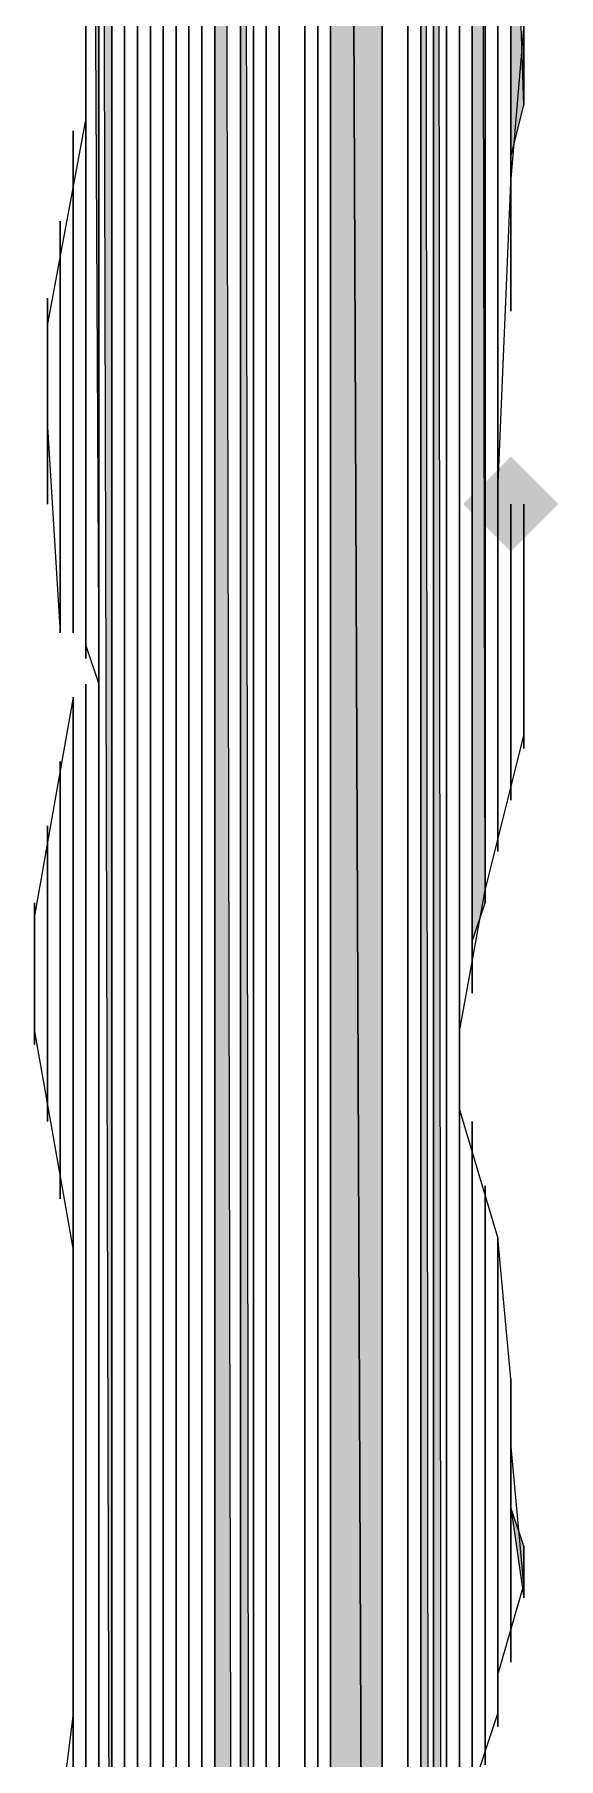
# Model space of a CAD drawing. Header units: millimetres. Extents: x -30643 to 86172, y -19411 to 63186.
# Drawn here: x 83143.7 to 83172.4, y -2050.6 to -1956.3 of the extents above; entities that cross this region are included whole.
import ezdxf

# ---------------------------------------------------------------- set-up
doc = ezdxf.new("R2010")
doc.units = ezdxf.units.MM

msp = doc.modelspace()

# ---------------------------------------------------------------- hatches: boundary and pattern name
h = msp.add_hatch(color=0)
h.dxf.hatch_style = 2
h.paths.add_polyline_path([(83167.653, -2005.871), (83168.357, -2003.76), (83167.653, -1641.365)])
h = msp.add_hatch(color=0)
h.dxf.hatch_style = 2
h.paths.add_polyline_path([(83169.061, -1979.131), (83169.061, -1977.02), (83169.061, -1641.365)])
h = msp.add_hatch(color=0)
h.dxf.hatch_style = 2
h.paths.add_polyline_path([(83169.061, -1976.316), (83169.061, -1972.798), (83169.061, -1641.365)])
h = msp.add_hatch(color=0)
h.dxf.hatch_style = 2
h.paths.add_polyline_path([(83169.765, -1970.687), (83169.765, -1968.576), (83169.765, -1641.365)])
h = msp.add_hatch(color=0)
h.dxf.hatch_style = 2
h.paths.add_polyline_path([(83164.839, -2345.748), (83165.542, -2349.97), (83164.839, -1642.069)])
h = msp.add_hatch(color=0)
h.dxf.hatch_style = 2
h.paths.add_polyline_path([(83165.542, -2349.97), (83166.246, -2353.488), (83165.542, -1642.069)])
h = msp.add_hatch(color=0)
h.dxf.hatch_style = 2
h.paths.add_polyline_path([(83167.653, -2008.686), (83167.653, -2005.871), (83167.653, -1642.069)])
h = msp.add_hatch(color=0)
h.dxf.hatch_style = 2
h.paths.add_polyline_path([(83162.728, -2333.785), (83162.728, -1642.772), (83159.913, -1643.476)])
h = msp.add_hatch(color=0)
h.dxf.hatch_style = 2
h.paths.add_polyline_path([(83159.913, -2328.156), (83162.728, -2333.785), (83159.913, -1643.476)])
h = msp.add_hatch(color=0)
h.dxf.hatch_style = 2
h.paths.add_polyline_path([(83154.987, -2298.601), (83155.691, -2304.934), (83154.987, -1644.883)])
h = msp.add_hatch(color=0)
h.dxf.hatch_style = 2
h.paths.add_polyline_path([(83153.58, -2285.935), (83154.987, -2294.379), (83153.58, -1645.587)])
h = msp.add_hatch(color=0)
h.dxf.hatch_style = 2
h.paths.add_polyline_path([(83154.987, -2294.379), (83154.987, -2298.601), (83154.987, -1645.587)])
h = msp.add_hatch(color=0)
h.dxf.hatch_style = 2
h.paths.add_polyline_path([(83149.358, -2161.384), (83149.358, -2163.495), (83149.358, -1646.994)])
h = msp.add_hatch(color=0)
h.dxf.hatch_style = 2
h.paths.add_polyline_path([(83147.951, -2117.052), (83147.951, -1838.395), (83147.951, -1841.21)])
h = msp.add_hatch(color=0)
h.dxf.hatch_style = 2
h.paths.add_polyline_path([(83147.951, -2116.348), (83147.951, -1841.21), (83147.247, -1846.136)])
h = msp.add_hatch(color=0)
h.dxf.hatch_style = 2
h.paths.add_polyline_path([(83147.247, -1991.797), (83147.247, -1851.061), (83146.543, -1853.876)])
h = msp.add_hatch(color=0)
h.dxf.hatch_style = 2
h.paths.add_polyline_path([(83169.765, -1962.946), (83170.468, -1960.132), (83169.765, -1939.021)])
h = msp.add_hatch(color=0)
h.dxf.hatch_style = 2
h.paths.add_polyline_path([(83144.432, -1979.835), (83144.432, -1972.094), (83144.432, -1977.723)])
h = msp.add_hatch(color=0)
h.dxf.hatch_style = 2
h.paths.add_polyline_path([(83144.432, -1979.835), (83144.432, -1981.946), (83144.432, -1972.094)])
h = msp.add_hatch(color=0)
h.dxf.hatch_style = 2
h.paths.add_polyline_path([(83169.765, -1984.549), (83167.161, -1981.946), (83169.765, -1979.342), (83172.368, -1981.946)])
h = msp.add_hatch(color=0)
h.dxf.hatch_style = 2
h.paths.add_polyline_path([(83145.839, -2031.203), (83145.839, -2036.129), (83145.839, -1992.501)])
h = msp.add_hatch(color=0)
h.dxf.hatch_style = 2
h.paths.add_polyline_path([(83145.839, -2037.536), (83145.839, -2039.647), (83145.839, -1992.501)])
h = msp.add_hatch(color=0)
h.dxf.hatch_style = 2
h.paths.add_polyline_path([(83145.839, -2022.759), (83145.839, -2025.574), (83145.839, -1993.204)])
h = msp.add_hatch(color=0)
h.dxf.hatch_style = 2
h.paths.add_polyline_path([(83145.839, -2025.574), (83145.839, -2027.685), (83145.839, -1993.204)])
h = msp.add_hatch(color=0)
h.dxf.hatch_style = 2
h.paths.add_polyline_path([(83145.839, -2027.685), (83145.839, -2029.796), (83145.839, -1993.204)])
h = msp.add_hatch(color=0)
h.dxf.hatch_style = 2
h.paths.add_polyline_path([(83166.95, -2079.757), (83166.95, -2015.019), (83166.95, -2010.796)])
h = msp.add_hatch(color=0)
h.dxf.hatch_style = 2
h.paths.add_polyline_path([(83167.653, -2079.053), (83167.653, -2017.833), (83167.653, -2015.722)])
h = msp.add_hatch(color=0)
h.dxf.hatch_style = 2
h.paths.add_polyline_path([(83169.061, -2046.684), (83169.061, -2025.574), (83169.061, -2023.463)])
h = msp.add_hatch(color=0)
h.dxf.hatch_style = 2
h.paths.add_polyline_path([(83169.061, -2045.98), (83169.061, -2028.388), (83169.061, -2026.277)])
h = msp.add_hatch(color=0)
h.dxf.hatch_style = 2
h.paths.add_polyline_path([(83169.765, -2044.573), (83169.765, -2032.611), (83169.765, -2030.5)])
h = msp.add_hatch(color=0)
h.dxf.hatch_style = 2
h.paths.add_polyline_path([(83170.468, -2041.758), (83170.468, -2038.944), (83169.765, -2036.833)])
h = msp.add_hatch(color=0)
h.dxf.hatch_style = 2
h.paths.add_polyline_path([(83145.839, -2076.239), (83145.839, -2041.055), (83145.839, -2043.166)])

# ---------------------------------------------------------------- linework, layer by layer
at = {"color": 0, "lineweight": 0}
for points in [[(83167.653, -2005.871), (83167.653, -1641.365)], [(83167.653, -2005.871), (83167.653, -1641.365)], [(83167.653, -2005.871), (83167.653, -1641.365)], [(83167.653, -2005.871), (83167.653, -1641.365)], [(83167.653, -2005.871), (83167.653, -1641.365)], [(83167.653, -2005.871), (83168.357, -2003.76), (83167.653, -1641.365)], [(83168.357, -2003.76), (83168.357, -1641.365)], [(83168.357, -2003.76), (83168.357, -1641.365)], [(83168.357, -2003.056), (83168.357, -1641.365)], [(83168.357, -2003.056), (83168.357, -1641.365)], [(83168.357, -2003.056), (83168.357, -1641.365)], [(83168.357, -2003.056), (83168.357, -1641.365)], [(83168.357, -2003.056), (83168.357, -1641.365)], [(83168.357, -2003.056), (83168.357, -1641.365)], [(83168.357, -2002.352), (83168.357, -1641.365)], [(83168.357, -2002.352), (83168.357, -1641.365)], [(83168.357, -2002.352), (83168.357, -1641.365)], [(83168.357, -2002.352), (83168.357, -1641.365)], [(83168.357, -2001.649), (83168.357, -1641.365)], [(83168.357, -2001.649), (83168.357, -1641.365)], [(83169.061, -2000.945), (83169.061, -1641.365)], [(83169.061, -2000.945), (83169.061, -1641.365)], [(83169.061, -2000.945), (83169.061, -1641.365)], [(83169.061, -2000.945), (83169.061, -1641.365)], [(83169.061, -2000.945), (83169.061, -1641.365)], [(83169.061, -1981.242), (83169.061, -1641.365)], [(83169.061, -1981.242), (83169.061, -1641.365)], [(83169.061, -1981.242), (83169.061, -1641.365)], [(83169.061, -1981.242), (83169.061, -1641.365)], [(83169.061, -1981.242), (83169.061, -1641.365)], [(83169.061, -1980.538), (83169.061, -1641.365)], [(83169.061, -1980.538), (83169.061, -1641.365)], [(83169.061, -1980.538), (83169.061, -1641.365)], [(83169.061, -1980.538), (83169.061, -1641.365)], [(83169.061, -1980.538), (83169.061, -1641.365)], [(83169.061, -1980.538), (83169.061, -1641.365)], [(83169.061, -1979.835), (83169.061, -1641.365)], [(83169.061, -1979.835), (83169.061, -1641.365)], [(83169.061, -1979.131), (83169.061, -1641.365)], [(83169.061, -1979.131), (83169.061, -1977.02), (83169.061, -1641.365)], [(83169.061, -1977.02), (83169.061, -1641.365)], [(83169.061, -1977.02), (83169.061, -1641.365)], [(83169.061, -1976.316), (83169.061, -1641.365)], [(83169.061, -1976.316), (83169.061, -1972.798), (83169.061, -1641.365)], [(83169.061, -1972.798), (83169.061, -1641.365)], [(83169.061, -1972.798), (83169.061, -1641.365)], [(83169.765, -1971.39), (83169.765, -1641.365)], [(83169.765, -1971.39), (83169.765, -1641.365)], [(83169.765, -1971.39), (83169.765, -1641.365)], [(83169.765, -1971.39), (83169.765, -1641.365)], [(83169.765, -1971.39), (83169.765, -1641.365)], [(83169.765, -1971.39), (83169.765, -1641.365)], [(83169.765, -1970.687), (83169.765, -1641.365)], [(83169.765, -1970.687), (83169.765, -1641.365)], [(83169.765, -1970.687), (83169.765, -1641.365)], [(83169.765, -1970.687), (83169.765, -1968.576), (83169.765, -1641.365)], [(83169.765, -1968.576), (83169.765, -1641.365)], [(83169.765, -1968.576), (83169.765, -1641.365)], [(83169.765, -1967.872), (83169.765, -1641.365)], [(83169.765, -1967.872), (83169.765, -1641.365)], [(83169.765, -1967.168), (83169.765, -1641.365)], [(83164.839, -2335.896), (83164.839, -1642.069)], [(83164.839, -2345.748), (83165.542, -2349.97), (83164.839, -1642.069)], [(83165.542, -2349.97), (83165.542, -1642.069)], [(83165.542, -2349.97), (83166.246, -2353.488), (83165.542, -1642.069)], [(83166.246, -2353.488), (83166.246, -1642.069)], [(83166.246, -2193.049), (83166.246, -1642.069)], [(83166.246, -2191.642), (83166.246, -1642.069)], [(83166.246, -2081.164), (83166.246, -1642.069)], [(83166.246, -2081.164), (83166.246, -1642.069)], [(83166.246, -2081.164), (83166.246, -1642.069)], [(83166.246, -2080.461), (83166.246, -1642.069)], [(83166.246, -2080.461), (83166.246, -1642.069)], [(83166.95, -2080.461), (83166.95, -1642.069)], [(83166.95, -2080.461), (83166.95, -1642.069)], [(83166.95, -2080.461), (83166.95, -1642.069)], [(83166.95, -2080.461), (83166.95, -1642.069)], [(83166.95, -2080.461), (83166.95, -1642.069)], [(83166.95, -2010.796), (83166.95, -1642.069)], [(83166.95, -2010.093), (83166.95, -1642.069)], [(83166.95, -2010.093), (83166.95, -1642.069)], [(83166.95, -2009.389), (83166.95, -1642.069)], [(83166.95, -2009.389), (83166.95, -1642.069)], [(83167.653, -2008.686), (83167.653, -1642.069)], [(83167.653, -2008.686), (83167.653, -1642.069)], [(83167.653, -2008.686), (83167.653, -1642.069)], [(83167.653, -2008.686), (83167.653, -2005.871), (83167.653, -1642.069)], [(83162.728, -2333.785), (83162.728, -1642.772), (83159.913, -1643.476)], [(83159.913, -2317.601), (83159.913, -1643.476)], [(83159.913, -2317.601), (83159.913, -1643.476)], [(83159.913, -2317.601), (83159.913, -1643.476)], [(83159.913, -2328.156), (83162.728, -2333.785), (83159.913, -1643.476)], [(83162.728, -2333.785), (83162.728, -1642.772)], [(83164.135, -2333.785), (83164.135, -1642.772)], [(83164.135, -2333.785), (83164.135, -1642.772)], [(83164.135, -2334.489), (83164.135, -1642.772)], [(83164.135, -2334.489), (83164.135, -1642.772)], [(83158.506, -2316.897), (83158.506, -1644.18)], [(83158.506, -2316.897), (83158.506, -1644.18)], [(83159.209, -2317.601), (83159.209, -1644.18)], [(83159.209, -2317.601), (83159.209, -1644.18)], [(83154.987, -2298.601), (83154.987, -1644.883)], [(83154.987, -2298.601), (83155.691, -2304.934), (83154.987, -1644.883)], [(83155.691, -2304.934), (83155.691, -1644.883)], [(83155.691, -2304.934), (83155.691, -1644.883)], [(83155.691, -2305.638), (83155.691, -1644.883)], [(83155.691, -2305.638), (83155.691, -1644.883)], [(83156.395, -2307.045), (83156.395, -1644.883)], [(83156.395, -2307.045), (83156.395, -1644.883)], [(83157.098, -2307.749), (83157.098, -1644.883)], [(83157.098, -2307.749), (83157.098, -1644.883)], [(83157.098, -2308.453), (83157.098, -1644.883)], [(83157.098, -2316.193), (83157.098, -1644.883)], [(83157.098, -2316.193), (83157.098, -1644.883)], [(83157.098, -2316.193), (83157.098, -1644.883)], [(83151.469, -2223.308), (83151.469, -1646.291)], [(83151.469, -2223.308), (83151.469, -1646.291)], [(83151.469, -2222.604), (83151.469, -1646.291)], [(83151.469, -2222.604), (83151.469, -1646.291)], [(83151.469, -2222.604), (83151.469, -1646.291)], [(83151.469, -2222.604), (83151.469, -1646.291)], [(83152.172, -2222.604), (83152.172, -1646.291)], [(83152.172, -2222.604), (83152.172, -1646.291)], [(83152.172, -2222.604), (83152.172, -1646.291)], [(83152.172, -2222.604), (83152.172, -1646.291)], [(83152.172, -2221.9), (83152.172, -1646.291)], [(83152.172, -2221.9), (83152.172, -1646.291)], [(83152.172, -2221.9), (83152.172, -1646.291)], [(83152.172, -2221.9), (83152.172, -1646.291)], [(83152.876, -2221.9), (83152.876, -1645.587)], [(83152.876, -2221.9), (83152.876, -1645.587)], [(83152.876, -2221.196), (83152.876, -1645.587)], [(83152.876, -2221.196), (83152.876, -1645.587)], [(83152.876, -2221.9), (83152.876, -1646.291)], [(83152.876, -2221.9), (83152.876, -1646.291)], [(83152.876, -2221.9), (83152.876, -1646.291)], [(83152.876, -2221.9), (83152.876, -1646.291)], [(83153.58, -2221.196), (83153.58, -1645.587)], [(83153.58, -2221.196), (83153.58, -1645.587)], [(83153.58, -2221.196), (83153.58, -1645.587)], [(83153.58, -2221.196), (83153.58, -1645.587)], [(83153.58, -2221.196), (83153.58, -1645.587)], [(83153.58, -2221.196), (83153.58, -1645.587)], [(83153.58, -2221.196), (83153.58, -1645.587)], [(83153.58, -2239.492), (83153.58, -1645.587)], [(83153.58, -2240.196), (83153.58, -1645.587)], [(83153.58, -2273.269), (83153.58, -1645.587)], [(83153.58, -2273.972), (83153.58, -1645.587)], [(83153.58, -2285.231), (83153.58, -1645.587)], [(83153.58, -2285.935), (83153.58, -1645.587)], [(83153.58, -2285.935), (83154.987, -2294.379), (83153.58, -1645.587)], [(83154.987, -2294.379), (83154.987, -1645.587)], [(83154.987, -2294.379), (83154.987, -2298.601), (83154.987, -1645.587)], [(83148.654, -2160.68), (83148.654, -1646.994)], [(83148.654, -2160.68), (83148.654, -1646.994)], [(83148.654, -2160.68), (83148.654, -1646.994)], [(83148.654, -2160.68), (83148.654, -1646.994)], [(83148.654, -2160.68), (83148.654, -1646.994)], [(83148.654, -2160.68), (83148.654, -1646.994)], [(83149.358, -2161.384), (83149.358, -1646.994)], [(83149.358, -2161.384), (83149.358, -2163.495), (83149.358, -1646.994)], [(83149.358, -2163.495), (83149.358, -1646.994)], [(83149.358, -2163.495), (83149.358, -1646.994)], [(83150.062, -2164.902), (83150.062, -1646.994)], [(83150.062, -2224.011), (83150.062, -1646.994)], [(83150.062, -2224.011), (83150.062, -1646.994)], [(83150.062, -2224.011), (83150.062, -1646.994)], [(83150.765, -2224.011), (83150.765, -1646.994)], [(83150.765, -2224.011), (83150.765, -1646.994)], [(83150.765, -2224.011), (83150.765, -1646.994)], [(83150.765, -2224.011), (83150.765, -1646.994)], [(83150.765, -2224.011), (83150.765, -1646.994)], [(83150.765, -2224.011), (83150.765, -1646.994)], [(83147.951, -2136.051), (83147.951, -1647.698)], [(83147.951, -2136.051), (83147.951, -1647.698)], [(83147.951, -2136.051), (83147.951, -1647.698)], [(83147.951, -2136.051), (83147.951, -1647.698)], [(83147.951, -2136.051), (83147.951, -1647.698)], [(83147.951, -2136.051), (83147.951, -1647.698)], [(83147.951, -2136.051), (83147.951, -1647.698)], [(83148.654, -2136.051), (83148.654, -1647.698)], [(83148.654, -2158.569), (83148.654, -1647.698)], [(83148.654, -2158.569), (83148.654, -1647.698)], [(83148.654, -2158.569), (83148.654, -1647.698)], [(83148.654, -2159.273), (83148.654, -1647.698)], [(83148.654, -2159.273), (83148.654, -1647.698)], [(83148.654, -2159.273), (83148.654, -1647.698)], [(83148.654, -2159.273), (83148.654, -1647.698)], [(83148.654, -2159.976), (83148.654, -1647.698)], [(83148.654, -2159.976), (83148.654, -1647.698)], [(83147.951, -2117.052), (83147.951, -1838.395), (83147.951, -1841.21)], [(83147.951, -2136.051), (83147.951, -1838.395)], [(83147.951, -2136.051), (83147.951, -1838.395)], [(83147.951, -2116.348), (83147.951, -1841.21), (83147.247, -1846.136)], [(83147.951, -2116.348), (83147.951, -1841.21)], [(83147.951, -2116.348), (83147.951, -1841.21)], [(83147.951, -2116.348), (83147.951, -1841.21)], [(83147.247, -2115.645), (83147.247, -1846.136)], [(83147.247, -2115.645), (83147.247, -1846.136)], [(83147.247, -2115.645), (83147.247, -1846.839)], [(83147.247, -2115.645), (83147.247, -1846.839)], [(83147.247, -2115.645), (83147.247, -1847.543)], [(83147.247, -2115.645), (83147.247, -1847.543)], [(83147.247, -2115.645), (83147.247, -1848.247)], [(83147.247, -2115.645), (83147.247, -1848.247)], [(83147.247, -2114.941), (83147.247, -1849.654)], [(83147.247, -2114.941), (83147.247, -1849.654)], [(83147.247, -2114.941), (83147.247, -1850.358)], [(83147.247, -2114.941), (83147.247, -1850.358)], [(83147.247, -1991.797), (83147.247, -1851.061), (83146.543, -1853.876)], [(83147.247, -2114.941), (83147.247, -1851.061)], [(83146.543, -1956.613), (83146.543, -1853.876)], [(83146.543, -1990.39), (83146.543, -1853.876)], [(83169.765, -1967.168), (83169.765, -1939.021)], [(83169.765, -1967.168), (83169.765, -1939.021)], [(83169.765, -1967.168), (83169.765, -1939.021)], [(83169.765, -1966.465), (83169.765, -1939.021)], [(83169.765, -1966.465), (83169.765, -1939.021)], [(83169.765, -1966.465), (83169.765, -1939.021)], [(83169.765, -1966.465), (83169.765, -1939.021)], [(83169.765, -1966.465), (83169.765, -1939.021)], [(83169.765, -1966.465), (83169.765, -1939.021)], [(83169.765, -1965.057), (83169.765, -1939.021)], [(83169.765, -1965.057), (83169.765, -1939.021)], [(83169.765, -1964.354), (83169.765, -1939.021)], [(83169.765, -1964.354), (83169.765, -1939.021)], [(83169.765, -1962.946), (83169.765, -1939.021)], [(83169.765, -1962.946), (83169.765, -1939.021)], [(83169.765, -1962.946), (83169.765, -1939.021)], [(83169.765, -1962.946), (83170.468, -1960.132), (83169.765, -1939.021)], [(83170.468, -1960.132), (83170.468, -1939.021)], [(83170.468, -1960.132), (83170.468, -1939.021)], [(83170.468, -1959.428), (83170.468, -1939.021)], [(83170.468, -1959.428), (83170.468, -1939.021)], [(83170.468, -1958.724), (83170.468, -1939.021)], [(83170.468, -1958.724), (83170.468, -1939.021)], [(83170.468, -1957.317), (83170.468, -1939.021)], [(83170.468, -1957.317), (83170.468, -1939.021)], [(83146.543, -1990.39), (83146.543, -1956.613)], [(83146.543, -1990.39), (83146.543, -1956.613)], [(83146.543, -1990.39), (83146.543, -1956.613)], [(83146.543, -1989.686), (83146.543, -1957.317)], [(83146.543, -1989.686), (83146.543, -1957.317)], [(83146.543, -1989.686), (83146.543, -1957.317)], [(83146.543, -1989.686), (83146.543, -1957.317)], [(83146.543, -1989.686), (83146.543, -1958.021)], [(83146.543, -1989.686), (83146.543, -1958.021)], [(83146.543, -1989.686), (83146.543, -1958.021)], [(83146.543, -1989.686), (83146.543, -1958.021)], [(83146.543, -1989.686), (83146.543, -1958.021)], [(83146.543, -1989.686), (83146.543, -1958.021)], [(83146.543, -1989.686), (83146.543, -1959.428)], [(83146.543, -1989.686), (83146.543, -1959.428)], [(83146.543, -1989.686), (83146.543, -1960.132)], [(83146.543, -1989.686), (83146.543, -1960.132)], [(83146.543, -1989.686), (83146.543, -1960.835)], [(83146.543, -1989.686), (83146.543, -1960.835)], [(83145.839, -1988.982), (83145.839, -1961.539)], [(83145.839, -1988.982), (83145.839, -1961.539)], [(83145.839, -1988.982), (83145.839, -1961.539)], [(83145.839, -1988.982), (83145.839, -1961.539)], [(83145.839, -1988.982), (83145.839, -1961.539)], [(83145.839, -1988.982), (83145.839, -1961.539)], [(83145.839, -1988.982), (83145.839, -1962.243)], [(83145.839, -1988.982), (83145.839, -1962.243)], [(83145.839, -1988.982), (83145.839, -1962.243)], [(83145.839, -1988.982), (83145.839, -1962.243)], [(83145.839, -1988.982), (83145.839, -1962.946)], [(83145.839, -1988.982), (83145.839, -1962.946)], [(83145.839, -1988.982), (83145.839, -1962.946)], [(83145.839, -1988.982), (83145.839, -1962.946)], [(83145.839, -1988.982), (83145.839, -1963.65)], [(83145.839, -1988.982), (83145.839, -1963.65)], [(83145.839, -1988.982), (83145.839, -1963.65)], [(83145.839, -1988.982), (83145.839, -1963.65)], [(83145.839, -1988.982), (83145.839, -1963.65)], [(83145.839, -1988.982), (83145.839, -1963.65)], [(83145.839, -1988.982), (83145.839, -1964.354)], [(83145.839, -1988.982), (83145.839, -1964.354)], [(83145.839, -1988.982), (83145.839, -1965.057)], [(83145.839, -1988.982), (83145.839, -1965.057)], [(83145.839, -1988.982), (83145.839, -1965.057)], [(83145.839, -1988.982), (83145.839, -1965.057)], [(83145.839, -1988.982), (83145.839, -1965.057)], [(83145.839, -1988.982), (83145.839, -1965.057)], [(83145.839, -1988.982), (83145.839, -1965.057)], [(83145.839, -1988.982), (83145.839, -1965.057)], [(83145.839, -1988.982), (83145.839, -1965.761)], [(83145.839, -1988.982), (83145.839, -1965.761)], [(83145.136, -1988.982), (83145.136, -1966.465)], [(83145.136, -1988.982), (83145.136, -1966.465)], [(83145.136, -1988.982), (83145.136, -1966.465)], [(83145.136, -1988.982), (83145.136, -1966.465)], [(83145.136, -1988.982), (83145.136, -1966.465)], [(83145.136, -1988.982), (83145.136, -1966.465)], [(83145.136, -1988.982), (83145.136, -1966.465)], [(83145.136, -1988.982), (83145.136, -1966.465)], [(83145.136, -1987.575), (83145.136, -1967.168)], [(83145.136, -1987.575), (83145.136, -1967.168)], [(83145.136, -1986.871), (83145.136, -1967.872)], [(83145.136, -1986.871), (83145.136, -1967.872)], [(83145.136, -1985.464), (83145.136, -1968.576)], [(83145.136, -1985.464), (83145.136, -1968.576)], [(83145.136, -1986.168), (83145.136, -1968.576)], [(83145.136, -1986.168), (83145.136, -1968.576)], [(83145.136, -1984.76), (83145.136, -1969.279)], [(83145.136, -1984.76), (83145.136, -1969.279)], [(83144.432, -1981.946), (83144.432, -1970.687)], [(83144.432, -1981.946), (83144.432, -1970.687)], [(83145.136, -1983.353), (83145.136, -1969.983)], [(83145.136, -1983.353), (83145.136, -1969.983)], [(83145.136, -1983.353), (83145.136, -1969.983)], [(83145.136, -1983.353), (83145.136, -1969.983)], [(83144.432, -1979.835), (83144.432, -1972.094), (83144.432, -1977.723)], [(83144.432, -1979.835), (83144.432, -1981.946), (83144.432, -1972.094)], [(83169.061, -2000.945), (83169.061, -1981.242)], [(83169.061, -2000.945), (83169.061, -1981.242)], [(83169.061, -2000.945), (83169.061, -1981.242)], [(83169.061, -2000.945), (83169.061, -1981.242)], [(83169.061, -2000.945), (83169.061, -1981.242)], [(83169.061, -2000.241), (83169.061, -1981.242)], [(83169.061, -2000.241), (83169.061, -1981.242)], [(83169.061, -2000.241), (83169.061, -1981.242)], [(83169.061, -2000.241), (83169.061, -1981.242)], [(83169.061, -2000.241), (83169.061, -1981.242)], [(83169.061, -2000.241), (83169.061, -1981.242)], [(83169.061, -2000.241), (83169.061, -1981.242)], [(83169.061, -2000.241), (83169.061, -1981.242)], [(83169.061, -2000.241), (83169.061, -1981.242)], [(83169.061, -2000.241), (83169.061, -1981.242)], [(83169.061, -1999.538), (83169.061, -1981.946)], [(83169.061, -1999.538), (83169.061, -1981.946)], [(83169.061, -1999.538), (83169.061, -1981.946)], [(83169.061, -1999.538), (83169.061, -1981.946)], [(83169.061, -1998.13), (83169.061, -1981.946)], [(83169.061, -1998.13), (83169.061, -1981.946)], [(83169.765, -1998.13), (83169.765, -1981.946)], [(83169.765, -1998.13), (83169.765, -1981.946)], [(83169.765, -1998.13), (83169.765, -1981.946)], [(83169.765, -1998.13), (83169.765, -1981.946)], [(83169.765, -1998.13), (83169.765, -1981.946)], [(83169.765, -1998.13), (83169.765, -1981.946)], [(83169.765, -1997.427), (83169.765, -1981.946)], [(83169.765, -1997.427), (83169.765, -1981.946)], [(83169.765, -1997.427), (83169.765, -1981.946)], [(83169.765, -1997.427), (83169.765, -1981.946)], [(83169.765, -1997.427), (83169.765, -1981.946)], [(83169.765, -1997.427), (83169.765, -1981.946)], [(83169.765, -1996.723), (83169.765, -1981.946)], [(83169.765, -1996.723), (83169.765, -1981.946)], [(83169.765, -1996.723), (83169.765, -1981.946)], [(83169.765, -1996.723), (83169.765, -1981.946)], [(83169.765, -1996.723), (83169.765, -1981.946)], [(83169.765, -1996.723), (83169.765, -1981.946)], [(83169.765, -1996.723), (83169.765, -1981.946)], [(83169.765, -1996.723), (83169.765, -1981.946)], [(83169.765, -1996.723), (83169.765, -1981.946)], [(83169.765, -1996.723), (83169.765, -1981.946)], [(83169.765, -1996.723), (83169.765, -1981.946)], [(83169.765, -1996.723), (83169.765, -1981.946)], [(83169.765, -1996.019), (83169.765, -1981.946)], [(83169.765, -1996.019), (83169.765, -1981.946)], [(83169.765, -1996.019), (83169.765, -1981.946)], [(83169.765, -1996.019), (83169.765, -1981.946)], [(83169.765, -1996.019), (83169.765, -1981.946)], [(83169.765, -1996.019), (83169.765, -1981.946)], [(83169.765, -1996.019), (83169.765, -1981.946)], [(83169.765, -1996.019), (83169.765, -1981.946)], [(83170.468, -1995.316), (83170.468, -1981.946)], [(83170.468, -1995.316), (83170.468, -1981.946)], [(83170.468, -1994.612), (83170.468, -1981.946)], [(83170.468, -1994.612), (83170.468, -1981.946)], [(83170.468, -1994.612), (83170.468, -1981.946)], [(83170.468, -1994.612), (83170.468, -1981.946)], [(83170.468, -1993.908), (83170.468, -1981.946)], [(83170.468, -1993.908), (83170.468, -1981.946)], [(83170.468, -1993.204), (83170.468, -1981.946)], [(83170.468, -1993.204), (83170.468, -1981.946)], [(83170.468, -1992.501), (83170.468, -1981.946)], [(83170.468, -1992.501), (83170.468, -1981.946)], [(83170.468, -1992.501), (83170.468, -1981.946)], [(83170.468, -1992.501), (83170.468, -1981.946)], [(83170.468, -1991.797), (83170.468, -1981.946)], [(83170.468, -1991.797), (83170.468, -1981.946)], [(83170.468, -1991.093), (83170.468, -1983.353)], [(83170.468, -1991.093), (83170.468, -1983.353)], [(83170.468, -1991.093), (83170.468, -1983.353)], [(83170.468, -1991.093), (83170.468, -1983.353)], [(83146.543, -2078.35), (83146.543, -1991.797)], [(83146.543, -2078.35), (83146.543, -1991.797)], [(83146.543, -2079.053), (83146.543, -1991.797)], [(83146.543, -2079.053), (83146.543, -1991.797)], [(83146.543, -2079.053), (83146.543, -1991.797)], [(83146.543, -2079.053), (83146.543, -1991.797)], [(83146.543, -2079.757), (83146.543, -1991.797)], [(83146.543, -2079.757), (83146.543, -1991.797)], [(83146.543, -2079.757), (83146.543, -1991.797)], [(83146.543, -2114.237), (83146.543, -1991.797)], [(83146.543, -2114.237), (83146.543, -1991.797)], [(83146.543, -2114.237), (83146.543, -1991.797)], [(83146.543, -2114.237), (83146.543, -1991.797)], [(83146.543, -2114.237), (83146.543, -1991.797)], [(83146.543, -2114.237), (83146.543, -1991.797)], [(83146.543, -2114.237), (83146.543, -1991.797)], [(83147.247, -2114.941), (83147.247, -1991.797)], [(83145.839, -2029.796), (83145.839, -1992.501)], [(83145.839, -2029.796), (83145.839, -1992.501)], [(83145.839, -2031.203), (83145.839, -1992.501)], [(83145.839, -2031.203), (83145.839, -2036.129), (83145.839, -1992.501)], [(83145.839, -2036.129), (83145.839, -1992.501)], [(83145.839, -2036.129), (83145.839, -1992.501)], [(83145.839, -2037.536), (83145.839, -1992.501)], [(83145.839, -2037.536), (83145.839, -2039.647), (83145.839, -1992.501)], [(83145.839, -2039.647), (83145.839, -1992.501)], [(83145.839, -2076.942), (83145.839, -1992.501)], [(83145.839, -2022.759), (83145.839, -1993.204)], [(83145.839, -2022.759), (83145.839, -2025.574), (83145.839, -1993.204)], [(83145.839, -2025.574), (83145.839, -1993.204)], [(83145.839, -2025.574), (83145.839, -2027.685), (83145.839, -1993.204)], [(83145.839, -2027.685), (83145.839, -1993.204)], [(83145.839, -2027.685), (83145.839, -2029.796), (83145.839, -1993.204)], [(83146.543, -2077.646), (83146.543, -1992.501)], [(83146.543, -2077.646), (83146.543, -1992.501)], [(83146.543, -2077.646), (83146.543, -1992.501)], [(83146.543, -2077.646), (83146.543, -1992.501)], [(83145.839, -2022.055), (83145.839, -1993.908)], [(83145.839, -2022.055), (83145.839, -1993.908)], [(83145.839, -2022.055), (83145.839, -1993.908)], [(83145.839, -2022.055), (83145.839, -1993.908)], [(83145.839, -2021.352), (83145.839, -1994.612)], [(83145.839, -2021.352), (83145.839, -1994.612)], [(83145.839, -2021.352), (83145.839, -1994.612)], [(83145.839, -2021.352), (83145.839, -1994.612)], [(83145.839, -2021.352), (83145.839, -1994.612)], [(83145.839, -2021.352), (83145.839, -1994.612)], [(83145.839, -2022.055), (83145.839, -1994.612)], [(83145.839, -2022.055), (83145.839, -1994.612)], [(83145.136, -2019.944), (83145.136, -1996.019)], [(83145.136, -2019.944), (83145.136, -1996.019)], [(83145.136, -2019.944), (83145.136, -1996.019)], [(83145.136, -2019.944), (83145.136, -1996.019)], [(83145.136, -2019.944), (83145.136, -1996.019)], [(83145.136, -2019.944), (83145.136, -1996.019)], [(83145.839, -2020.648), (83145.839, -1995.316)], [(83145.839, -2020.648), (83145.839, -1995.316)], [(83145.839, -2020.648), (83145.839, -1995.316)], [(83145.839, -2020.648), (83145.839, -1995.316)], [(83145.136, -2018.537), (83145.136, -1996.723)], [(83145.136, -2018.537), (83145.136, -1996.723)], [(83145.136, -2019.241), (83145.136, -1996.723)], [(83145.136, -2019.241), (83145.136, -1996.723)], [(83145.136, -2018.537), (83145.136, -1997.427)], [(83145.136, -2018.537), (83145.136, -1997.427)], [(83145.136, -2017.13), (83145.136, -1998.13)], [(83145.136, -2017.13), (83145.136, -1998.13)], [(83145.136, -2017.833), (83145.136, -1998.13)], [(83145.136, -2017.833), (83145.136, -1998.13)], [(83145.136, -2017.833), (83145.136, -1998.13)], [(83145.136, -2017.833), (83145.136, -1998.13)], [(83145.136, -2016.426), (83145.136, -1998.834)], [(83145.136, -2016.426), (83145.136, -1998.834)], [(83144.432, -2015.722), (83144.432, -1999.538)], [(83144.432, -2015.722), (83144.432, -1999.538)], [(83145.136, -2016.426), (83145.136, -1999.538)], [(83145.136, -2016.426), (83145.136, -1999.538)], [(83144.432, -2014.315), (83144.432, -2000.945)], [(83144.432, -2014.315), (83144.432, -2000.945)], [(83144.432, -2012.907), (83144.432, -2002.352)], [(83144.432, -2012.907), (83144.432, -2002.352)], [(83144.432, -2013.611), (83144.432, -2002.352)], [(83144.432, -2013.611), (83144.432, -2002.352)], [(83144.432, -2013.611), (83144.432, -2002.352)], [(83144.432, -2013.611), (83144.432, -2002.352)], [(83144.432, -2012.907), (83144.432, -2003.056)], [(83144.432, -2012.907), (83144.432, -2003.056)], [(83143.728, -2011.5), (83143.728, -2003.76)], [(83143.728, -2011.5), (83143.728, -2003.76)], [(83143.728, -2010.796), (83143.728, -2004.463)], [(83143.728, -2010.796), (83143.728, -2004.463)], [(83166.95, -2080.461), (83166.95, -2010.796)], [(83166.95, -2079.757), (83166.95, -2015.019), (83166.95, -2010.796)], [(83166.95, -2079.757), (83166.95, -2015.019)], [(83166.95, -2079.757), (83166.95, -2015.019)], [(83166.95, -2079.757), (83166.95, -2015.019)], [(83167.653, -2079.757), (83167.653, -2015.722)], [(83167.653, -2079.757), (83167.653, -2015.722)], [(83167.653, -2079.757), (83167.653, -2015.722)], [(83167.653, -2079.757), (83167.653, -2015.722)], [(83167.653, -2079.053), (83167.653, -2017.833), (83167.653, -2015.722)], [(83167.653, -2079.053), (83167.653, -2017.833)], [(83167.653, -2079.053), (83167.653, -2017.833)], [(83167.653, -2052.314), (83167.653, -2017.833)], [(83167.653, -2052.314), (83167.653, -2017.833)], [(83167.653, -2052.314), (83167.653, -2017.833)], [(83168.357, -2050.906), (83168.357, -2019.241)], [(83168.357, -2050.906), (83168.357, -2019.241)], [(83168.357, -2050.906), (83168.357, -2019.944)], [(83168.357, -2050.906), (83168.357, -2019.944)], [(83168.357, -2050.202), (83168.357, -2019.944)], [(83168.357, -2050.202), (83168.357, -2019.944)], [(83168.357, -2050.202), (83168.357, -2019.944)], [(83168.357, -2050.202), (83168.357, -2019.944)], [(83168.357, -2050.202), (83168.357, -2020.648)], [(83168.357, -2050.202), (83168.357, -2020.648)], [(83168.357, -2049.499), (83168.357, -2020.648)], [(83168.357, -2049.499), (83168.357, -2020.648)], [(83168.357, -2048.795), (83168.357, -2021.352)], [(83168.357, -2048.795), (83168.357, -2021.352)], [(83169.061, -2048.795), (83169.061, -2022.055)], [(83169.061, -2048.795), (83169.061, -2022.055)], [(83169.061, -2048.795), (83169.061, -2022.055)], [(83169.061, -2048.795), (83169.061, -2022.055)], [(83169.061, -2048.091), (83169.061, -2022.055)], [(83169.061, -2048.091), (83169.061, -2022.055)], [(83169.061, -2048.091), (83169.061, -2022.055)], [(83169.061, -2048.091), (83169.061, -2022.055)], [(83169.061, -2048.091), (83169.061, -2022.055)], [(83169.061, -2048.091), (83169.061, -2022.055)], [(83169.061, -2048.091), (83169.061, -2022.055)], [(83169.061, -2048.091), (83169.061, -2022.055)], [(83169.061, -2048.091), (83169.061, -2022.055)], [(83169.061, -2048.091), (83169.061, -2022.055)], [(83169.061, -2048.091), (83169.061, -2022.759)], [(83169.061, -2048.091), (83169.061, -2022.759)], [(83169.061, -2047.388), (83169.061, -2022.759)], [(83169.061, -2047.388), (83169.061, -2022.759)], [(83169.061, -2047.388), (83169.061, -2023.463)], [(83169.061, -2047.388), (83169.061, -2023.463)], [(83169.061, -2046.684), (83169.061, -2025.574), (83169.061, -2023.463)], [(83169.061, -2046.684), (83169.061, -2025.574)], [(83169.061, -2046.684), (83169.061, -2026.277)], [(83169.061, -2046.684), (83169.061, -2026.277)], [(83169.061, -2045.98), (83169.061, -2028.388), (83169.061, -2026.277)], [(83169.061, -2045.98), (83169.061, -2028.388)], [(83169.765, -2045.277), (83169.765, -2029.796)], [(83169.765, -2045.277), (83169.765, -2029.796)], [(83169.765, -2045.277), (83169.765, -2029.796)], [(83169.765, -2045.277), (83169.765, -2029.796)], [(83169.765, -2045.277), (83169.765, -2029.796)], [(83169.765, -2045.277), (83169.765, -2029.796)], [(83169.765, -2045.277), (83169.765, -2030.5)], [(83169.765, -2045.277), (83169.765, -2030.5)], [(83169.765, -2045.277), (83169.765, -2030.5)], [(83169.765, -2045.277), (83169.765, -2030.5)], [(83169.765, -2044.573), (83169.765, -2032.611), (83169.765, -2030.5)], [(83169.765, -2044.573), (83169.765, -2032.611)], [(83169.765, -2043.869), (83169.765, -2032.611)], [(83169.765, -2043.869), (83169.765, -2032.611)], [(83169.765, -2043.869), (83169.765, -2033.314)], [(83169.765, -2043.869), (83169.765, -2033.314)], [(83169.765, -2043.869), (83169.765, -2033.314)], [(83169.765, -2043.869), (83169.765, -2033.314)], [(83169.765, -2043.869), (83169.765, -2034.018)], [(83169.765, -2043.869), (83169.765, -2034.018)], [(83169.765, -2043.869), (83169.765, -2034.018)], [(83169.765, -2043.869), (83169.765, -2034.018)], [(83169.765, -2043.869), (83169.765, -2034.018)], [(83169.765, -2043.869), (83169.765, -2034.018)], [(83169.765, -2043.166), (83169.765, -2035.425)], [(83169.765, -2043.166), (83169.765, -2035.425)], [(83169.765, -2043.166), (83169.765, -2035.425)], [(83169.765, -2043.166), (83169.765, -2035.425)], [(83169.765, -2042.462), (83169.765, -2036.833)], [(83169.765, -2042.462), (83169.765, -2036.833)], [(83169.765, -2042.462), (83169.765, -2036.833)], [(83169.765, -2042.462), (83169.765, -2036.833)], [(83170.468, -2041.758), (83170.468, -2038.944), (83169.765, -2036.833)], [(83170.468, -2041.758), (83170.468, -2038.944)], [(83145.839, -2076.942), (83145.839, -2039.647)], [(83145.839, -2076.239), (83145.839, -2040.351)], [(83145.839, -2076.239), (83145.839, -2040.351)], [(83170.468, -2041.758), (83170.468, -2039.647)], [(83170.468, -2041.758), (83170.468, -2039.647)], [(83170.468, -2041.758), (83170.468, -2039.647)], [(83145.839, -2076.239), (83145.839, -2041.055), (83145.839, -2043.166)], [(83145.839, -2076.239), (83145.839, -2041.055)], [(83145.839, -2075.535), (83145.839, -2043.166)], [(83145.839, -2075.535), (83145.839, -2043.166)], [(83145.839, -2075.535), (83145.839, -2043.869)], [(83145.839, -2075.535), (83145.839, -2043.869)], [(83145.839, -2075.535), (83145.839, -2044.573)], [(83145.839, -2075.535), (83145.839, -2044.573)], [(83145.839, -2075.535), (83145.839, -2045.98)], [(83145.839, -2075.535), (83145.839, -2045.98)], [(83145.839, -2074.831), (83145.839, -2046.684)], [(83145.839, -2074.831), (83145.839, -2046.684)], [(83145.839, -2074.831), (83145.839, -2048.091)], [(83145.839, -2074.831), (83145.839, -2048.091)], [(83145.839, -2074.128), (83145.839, -2048.795)], [(83145.839, -2074.128), (83145.839, -2048.795)], [(83145.839, -2074.831), (83145.839, -2048.795)], [(83145.839, -2074.831), (83145.839, -2048.795)], [(83145.839, -2074.128), (83145.839, -2049.499)], [(83145.839, -2074.128), (83145.839, -2049.499)], [(83145.839, -2073.424), (83145.839, -2050.202)], [(83145.839, -2073.424), (83145.839, -2050.202)], [(83145.839, -2073.424), (83145.839, -2050.202)], [(83145.839, -2073.424), (83145.839, -2050.202)]]:
    msp.add_lwpolyline(points, close=True, dxfattribs=at)
for points in [[(83146.543, -1953.798), (83146.543, -1956.613)], [(83169.765, -1964.354), (83170.468, -1955.909)], [(83146.543, -1956.613), (83146.543, -1960.835)], [(83146.543, -1960.835), (83144.432, -1972.094)], [(83169.061, -1981.242), (83169.765, -1964.354)], [(83144.432, -1972.094), (83144.432, -1977.723)], [(83144.432, -1977.723), (83145.136, -1988.982)], [(83170.468, -1990.39), (83170.468, -1981.946)], [(83146.543, -1989.686), (83147.247, -1991.797)], [(83170.468, -1994.612), (83170.468, -1990.39)], [(83145.839, -1992.501), (83143.728, -2004.463)], [(83168.357, -2003.056), (83170.468, -1994.612)], [(83166.95, -2010.796), (83168.357, -2003.056)], [(83143.728, -2004.463), (83143.728, -2010.796)], [(83143.728, -2010.796), (83145.839, -2022.759)], [(83166.95, -2015.019), (83166.95, -2010.796)], [(83169.061, -2022.055), (83166.95, -2015.019)], [(83169.765, -2029.796), (83169.061, -2022.055)], [(83145.839, -2022.759), (83145.839, -2039.647)], [(83169.765, -2033.314), (83169.765, -2029.796)], [(83170.468, -2041.055), (83169.765, -2033.314)], [(83145.839, -2039.647), (83145.839, -2048.091)], [(83169.061, -2045.98), (83170.468, -2041.055)], [(83169.061, -2048.091), (83169.061, -2045.98)], [(83145.839, -2048.091), (83143.728, -2064.98)], [(83167.653, -2052.314), (83169.061, -2048.091)]]:
    msp.add_lwpolyline(points, dxfattribs=at)

doc.saveas('drawing.dxf')
